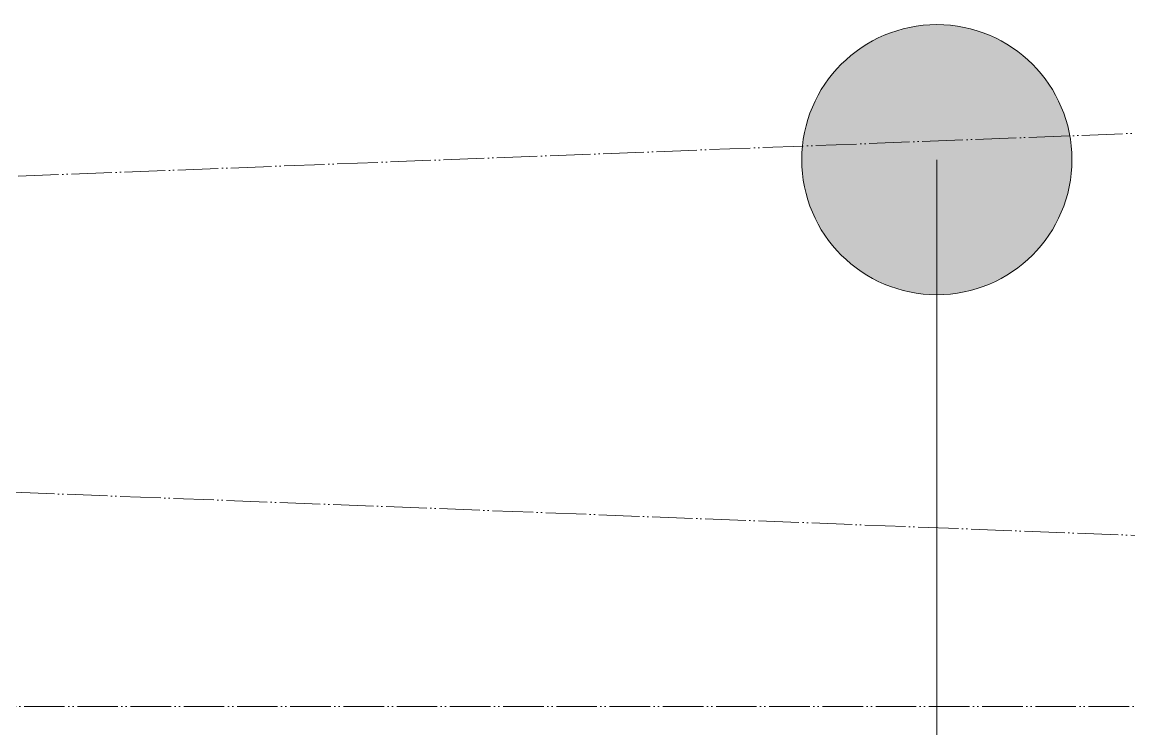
# Model space of a CAD drawing. Header units: millimetres. Extents: x -13069 to 207500, y -71366 to 56785.
# Drawn here: x 5185.5 to 5595.2, y 9946.7 to 10208.4 of the extents above; entities that cross this region are included whole.
import ezdxf

# ---------------------------------------------------------------- set-up
doc = ezdxf.new("R2010")
doc.units = ezdxf.units.MM
doc.linetypes.add('ADSK_Штрихпунктирная 2 точки_ш15 п1_5 п1_5 п1_5', pattern=[19.5, 15, -1.5, 0, -1.5, 0, -1.5])
doc.layers.add('Линии', color=7, linetype='Continuous', lineweight=9, true_color=0x00a600)
doc.layers.add('Отметки', color=7, linetype='Continuous', lineweight=9)

msp = doc.modelspace()

# ---------------------------------------------------------------- hatches: boundary and pattern name
at = {"layer": 'Отметки'}
h = msp.add_hatch(color=256, dxfattribs=at)
edge = h.paths.add_edge_path()
edge.add_arc((5524.089, 10157.473), 50, 0, 360)

# ---------------------------------------------------------------- linework, layer by layer
at = {"layer": 'Линии', "color": 7, "linetype": 'ADSK_Штрихпунктирная 2 точки_ш15 п1_5 п1_5 п1_5'}
for p, q in [((7364.458, 10235), (64.272, 9955)), ((64.272, 10231.321), (7339.344, 9951.321)), ((64.272, 9955), (7364.458, 9955))]:
    msp.add_line(p, q, dxfattribs=at)
at = {"layer": 'Отметки', "lineweight": 20}
msp.add_line((5524.089, 10157.473), (5524.089, 9750.745), dxfattribs=at)
at = {"layer": 'Отметки'}
msp.add_circle((5524.089, 10157.473), 50, dxfattribs=at)

doc.saveas('drawing.dxf')
